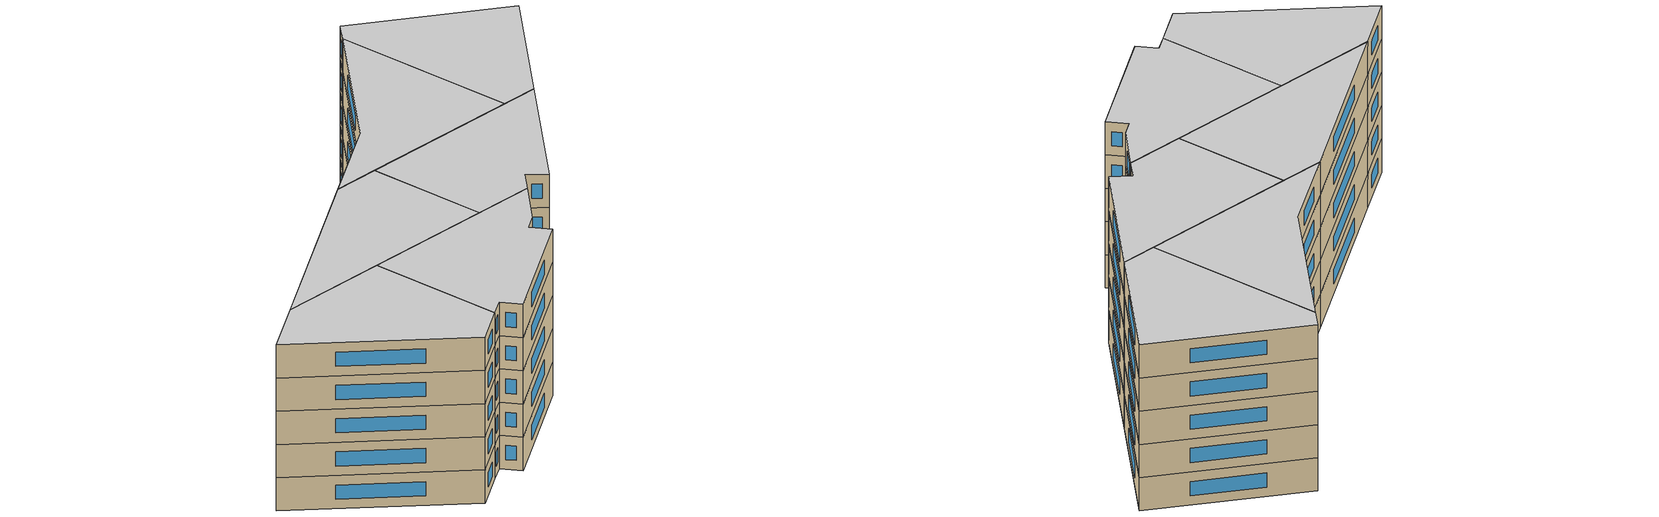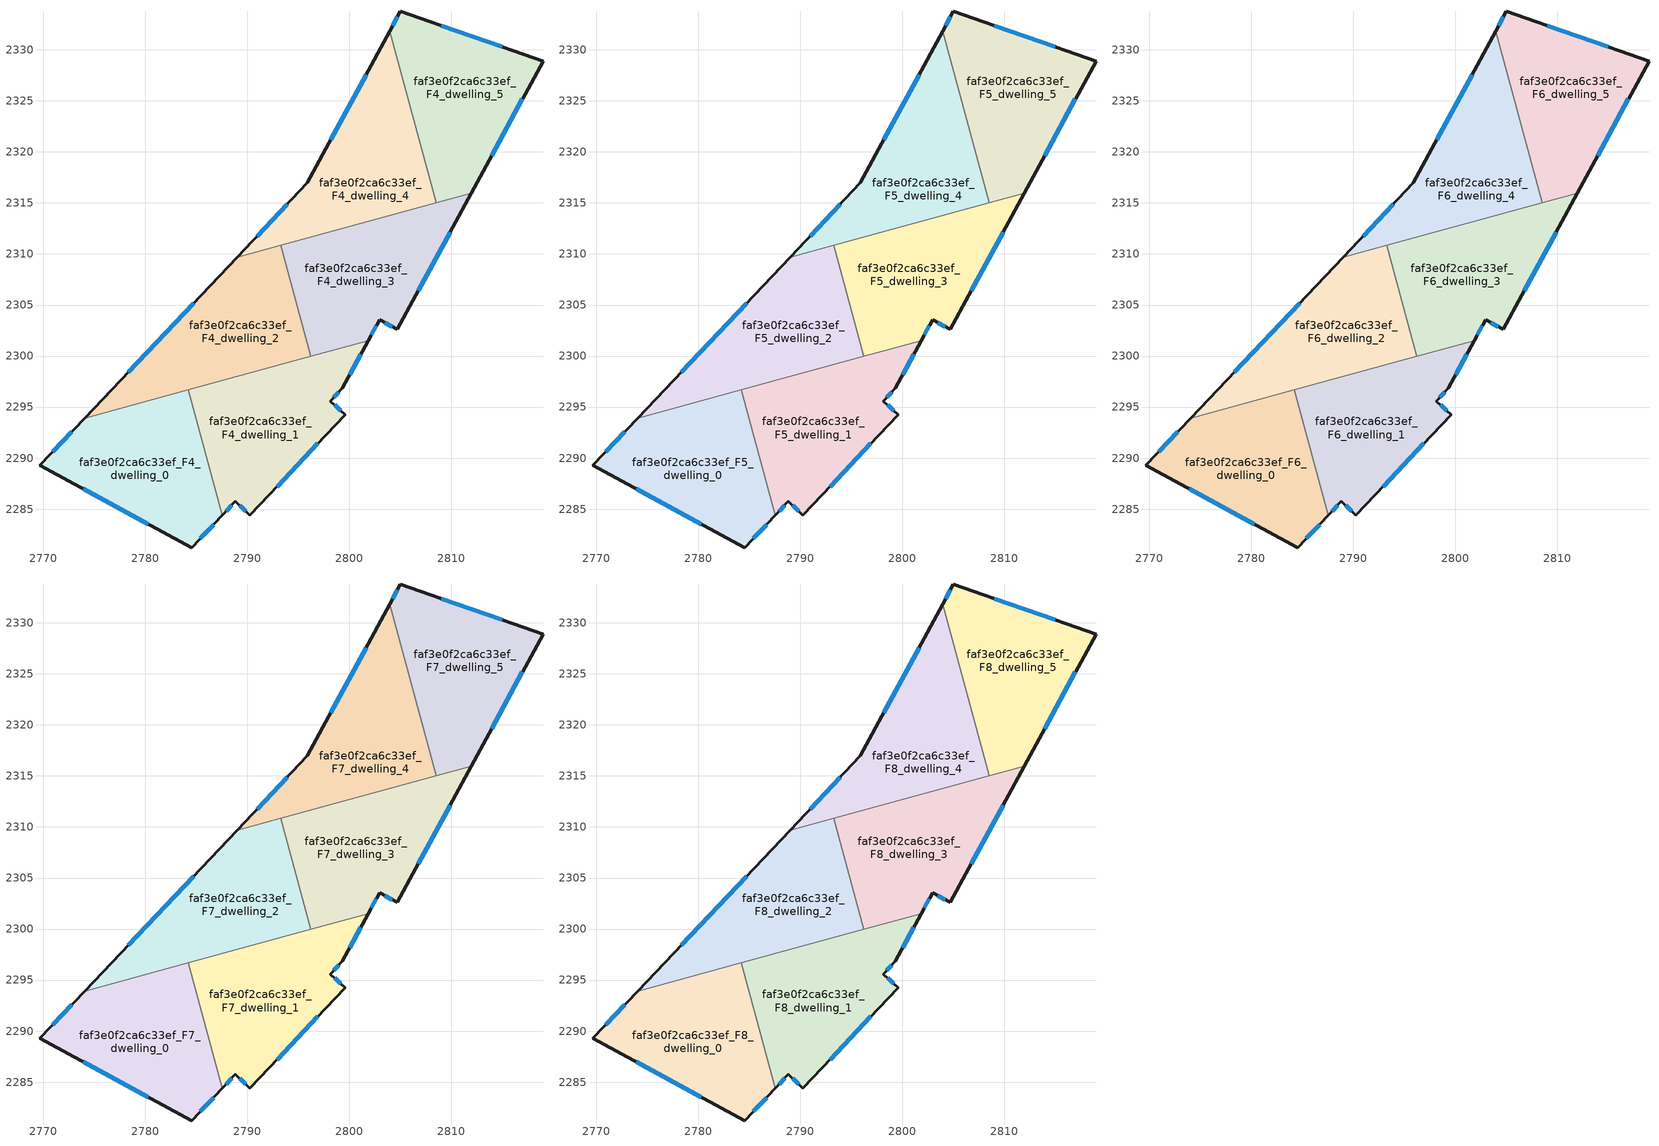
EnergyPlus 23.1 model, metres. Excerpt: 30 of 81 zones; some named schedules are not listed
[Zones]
faf3e0f2ca6c33ef_F4_dwelling_0
 floor to faf3e0f2ca6c33ef_F3_dwelling_0 (EU_floor_Construction): 2784.21,2296.68 2787.56,2284.4 2784.55,2281.22 2769.7,2289.29 2774.08,2293.91 z12
 wall outside (EU_wall_Construction): 2774.08,2293.91 2769.7,2289.29 2784.55,2281.22 2787.56,2284.4 z12:15
 wall to faf3e0f2ca6c33ef_F4_dwelling_1 (EU_wall_Construction): 2787.56,2284.4 2784.21,2296.68 z12:15
 wall to faf3e0f2ca6c33ef_F4_dwelling_2 (EU_wall_Construction): 2784.21,2296.68 2774.08,2293.91 z12:15
 window (EU_Window_Construction): 2772.83,2292.59 2770.95,2290.61 / 2785.41,2282.13 2786.7,2283.49 / 2773.94,2286.98 2780.31,2283.53 z12.86:14.14
faf3e0f2ca6c33ef_F4_dwelling_1
 floor to faf3e0f2ca6c33ef_F3_dwelling_1 (EU_floor_Construction): 2801.85,2301.49 2799.31,2296.83 2798.15,2295.59 2799.59,2294.25 2790.26,2284.4 2788.85,2285.76 2787.56,2284.4 2784.21,2296.68 z12
 wall outside (EU_wall_Construction): 2787.56,2284.4 2788.85,2285.76 2790.26,2284.4 2799.59,2294.25 2798.15,2295.59 2799.31,2296.83 2801.85,2301.49 z12:15
 wall to faf3e0f2ca6c33ef_F4_dwelling_3 (EU_wall_Construction): 2801.85,2301.49 2796.25,2299.96 z12:15
 wall to faf3e0f2ca6c33ef_F4_dwelling_2 (EU_wall_Construction): 2796.25,2299.96 2784.21,2296.68 z12:15
 window (EU_Window_Construction): 2792.93,2287.22 2796.93,2291.44 / 2789.25,2285.37 2789.86,2284.79 / 2787.93,2284.79 2788.48,2285.37 / 2800.04,2298.16 2801.12,2300.16 / 2798.48,2295.94 2798.98,2296.47 / 2799.18,2294.63 2798.56,2295.21 z12.86:14.14
faf3e0f2ca6c33ef_F4_dwelling_2
 floor to faf3e0f2ca6c33ef_F3_dwelling_2 (EU_floor_Construction): 2793.28,2310.84 2796.25,2299.96 2774.08,2293.91 2789.01,2309.68 z12
 wall outside (EU_wall_Construction): 2789.01,2309.68 2774.08,2293.91 z12:15
 wall to faf3e0f2ca6c33ef_F4_dwelling_3 (EU_wall_Construction): 2796.25,2299.96 2793.28,2310.84 z12:15
 wall to faf3e0f2ca6c33ef_F4_dwelling_4 (EU_wall_Construction): 2793.28,2310.84 2789.01,2309.68 z12:15
 window (EU_Window_Construction): 2784.74,2305.17 2778.35,2298.42 z12.86:14.14
faf3e0f2ca6c33ef_F4_dwelling_3
 floor to faf3e0f2ca6c33ef_F3_dwelling_3 (EU_floor_Construction): 2811.95,2315.93 2804.7,2302.6 2802.97,2303.54 2801.85,2301.49 2796.25,2299.96 2793.28,2310.84 z12
 wall outside (EU_wall_Construction): 2801.85,2301.49 2802.97,2303.54 2804.7,2302.6 2811.95,2315.93 z12:15
 wall to faf3e0f2ca6c33ef_F4_dwelling_5 (EU_wall_Construction): 2811.95,2315.93 2808.54,2315.01 z12:15
 wall to faf3e0f2ca6c33ef_F4_dwelling_4 (EU_wall_Construction): 2808.54,2315.01 2793.28,2310.84 z12:15
 window (EU_Window_Construction): 2803.46,2303.27 2804.21,2302.87 / 2802.17,2302.07 2802.65,2302.95 / 2806.77,2306.41 2809.88,2312.13 z12.86:14.14
faf3e0f2ca6c33ef_F4_dwelling_4
 floor to faf3e0f2ca6c33ef_F3_dwelling_4 (EU_floor_Construction): 2803.96,2331.82 2808.54,2315.01 2789.01,2309.68 2795.9,2316.95 z12
 wall outside (EU_wall_Construction): 2803.96,2331.82 2795.9,2316.95 2789.01,2309.68 z12:15
 wall to faf3e0f2ca6c33ef_F4_dwelling_5 (EU_wall_Construction): 2808.54,2315.01 2803.96,2331.82 z12:15
 window (EU_Window_Construction): 2801.66,2327.57 2798.2,2321.2 / 2793.93,2314.88 2790.98,2311.76 z12.86:14.14
faf3e0f2ca6c33ef_F4_dwelling_5
 floor to faf3e0f2ca6c33ef_F3_dwelling_5 (EU_floor_Construction): 2818.98,2328.88 2811.95,2315.93 2808.54,2315.01 2803.96,2331.82 2805.02,2333.78 z12
 wall outside (EU_wall_Construction): 2811.95,2315.93 2818.98,2328.88 2805.02,2333.78 2803.96,2331.82 z12:15
 window (EU_Window_Construction): 2804.72,2333.22 2804.26,2332.38 / 2814.99,2330.28 2809.01,2332.38 / 2813.96,2319.63 2816.97,2325.18 z12.86:14.14
faf3e0f2ca6c33ef_F5_dwelling_0
 floor to faf3e0f2ca6c33ef_F4_dwelling_0 (EU_floor_Construction): 2784.21,2296.68 2787.56,2284.4 2784.55,2281.22 2769.7,2289.29 2774.08,2293.91 z15
 wall outside (EU_wall_Construction): 2774.08,2293.91 2769.7,2289.29 2784.55,2281.22 2787.56,2284.4 z15:18
 wall to faf3e0f2ca6c33ef_F5_dwelling_1 (EU_wall_Construction): 2787.56,2284.4 2784.21,2296.68 z15:18
 wall to faf3e0f2ca6c33ef_F5_dwelling_2 (EU_wall_Construction): 2784.21,2296.68 2774.08,2293.91 z15:18
 window (EU_Window_Construction): 2772.83,2292.59 2770.95,2290.61 / 2785.41,2282.13 2786.7,2283.49 / 2773.94,2286.98 2780.31,2283.53 z15.86:17.14
faf3e0f2ca6c33ef_F5_dwelling_1
 floor to faf3e0f2ca6c33ef_F4_dwelling_1 (EU_floor_Construction): 2801.85,2301.49 2799.31,2296.83 2798.15,2295.59 2799.59,2294.25 2790.26,2284.4 2788.85,2285.76 2787.56,2284.4 2784.21,2296.68 z15
 wall outside (EU_wall_Construction): 2787.56,2284.4 2788.85,2285.76 2790.26,2284.4 2799.59,2294.25 2798.15,2295.59 2799.31,2296.83 2801.85,2301.49 z15:18
 wall to faf3e0f2ca6c33ef_F5_dwelling_3 (EU_wall_Construction): 2801.85,2301.49 2796.25,2299.96 z15:18
 wall to faf3e0f2ca6c33ef_F5_dwelling_2 (EU_wall_Construction): 2796.25,2299.96 2784.21,2296.68 z15:18
 window (EU_Window_Construction): 2792.93,2287.22 2796.93,2291.44 / 2789.25,2285.37 2789.86,2284.79 / 2787.93,2284.79 2788.48,2285.37 / 2800.04,2298.16 2801.12,2300.16 / 2798.48,2295.94 2798.98,2296.47 / 2799.18,2294.63 2798.56,2295.21 z15.86:17.14
faf3e0f2ca6c33ef_F5_dwelling_2
 floor to faf3e0f2ca6c33ef_F4_dwelling_2 (EU_floor_Construction): 2793.28,2310.84 2796.25,2299.96 2774.08,2293.91 2789.01,2309.68 z15
 wall outside (EU_wall_Construction): 2789.01,2309.68 2774.08,2293.91 z15:18
 wall to faf3e0f2ca6c33ef_F5_dwelling_3 (EU_wall_Construction): 2796.25,2299.96 2793.28,2310.84 z15:18
 wall to faf3e0f2ca6c33ef_F5_dwelling_4 (EU_wall_Construction): 2793.28,2310.84 2789.01,2309.68 z15:18
 window (EU_Window_Construction): 2784.74,2305.17 2778.35,2298.42 z15.86:17.14
faf3e0f2ca6c33ef_F5_dwelling_3
 floor to faf3e0f2ca6c33ef_F4_dwelling_3 (EU_floor_Construction): 2811.95,2315.93 2804.7,2302.6 2802.97,2303.54 2801.85,2301.49 2796.25,2299.96 2793.28,2310.84 z15
 wall outside (EU_wall_Construction): 2801.85,2301.49 2802.97,2303.54 2804.7,2302.6 2811.95,2315.93 z15:18
 wall to faf3e0f2ca6c33ef_F5_dwelling_5 (EU_wall_Construction): 2811.95,2315.93 2808.54,2315.01 z15:18
 wall to faf3e0f2ca6c33ef_F5_dwelling_4 (EU_wall_Construction): 2808.54,2315.01 2793.28,2310.84 z15:18
 window (EU_Window_Construction): 2803.46,2303.27 2804.21,2302.87 / 2802.17,2302.07 2802.65,2302.95 / 2806.77,2306.41 2809.88,2312.13 z15.86:17.14
faf3e0f2ca6c33ef_F5_dwelling_4
 floor to faf3e0f2ca6c33ef_F4_dwelling_4 (EU_floor_Construction): 2803.96,2331.82 2808.54,2315.01 2789.01,2309.68 2795.9,2316.95 z15
 wall outside (EU_wall_Construction): 2803.96,2331.82 2795.9,2316.95 2789.01,2309.68 z15:18
 wall to faf3e0f2ca6c33ef_F5_dwelling_5 (EU_wall_Construction): 2808.54,2315.01 2803.96,2331.82 z15:18
 window (EU_Window_Construction): 2801.66,2327.57 2798.2,2321.2 / 2793.93,2314.88 2790.98,2311.76 z15.86:17.14
faf3e0f2ca6c33ef_F5_dwelling_5
 floor to faf3e0f2ca6c33ef_F4_dwelling_5 (EU_floor_Construction): 2818.98,2328.88 2811.95,2315.93 2808.54,2315.01 2803.96,2331.82 2805.02,2333.78 z15
 wall outside (EU_wall_Construction): 2811.95,2315.93 2818.98,2328.88 2805.02,2333.78 2803.96,2331.82 z15:18
 window (EU_Window_Construction): 2804.72,2333.22 2804.26,2332.38 / 2814.99,2330.28 2809.01,2332.38 / 2813.96,2319.63 2816.97,2325.18 z15.86:17.14
faf3e0f2ca6c33ef_F6_dwelling_0
 floor to faf3e0f2ca6c33ef_F5_dwelling_0 (EU_floor_Construction): 2784.21,2296.68 2787.56,2284.4 2784.55,2281.22 2769.7,2289.29 2774.08,2293.91 z18
 wall outside (EU_wall_Construction): 2774.08,2293.91 2769.7,2289.29 2784.55,2281.22 2787.56,2284.4 z18:21
 wall to faf3e0f2ca6c33ef_F6_dwelling_1 (EU_wall_Construction): 2787.56,2284.4 2784.21,2296.68 z18:21
 wall to faf3e0f2ca6c33ef_F6_dwelling_2 (EU_wall_Construction): 2784.21,2296.68 2774.08,2293.91 z18:21
 window (EU_Window_Construction): 2772.83,2292.59 2770.95,2290.61 / 2785.41,2282.13 2786.7,2283.49 / 2773.94,2286.98 2780.31,2283.53 z18.86:20.14
faf3e0f2ca6c33ef_F6_dwelling_1
 floor to faf3e0f2ca6c33ef_F5_dwelling_1 (EU_floor_Construction): 2801.85,2301.49 2799.31,2296.83 2798.15,2295.59 2799.59,2294.25 2790.26,2284.4 2788.85,2285.76 2787.56,2284.4 2784.21,2296.68 z18
 wall outside (EU_wall_Construction): 2787.56,2284.4 2788.85,2285.76 2790.26,2284.4 2799.59,2294.25 2798.15,2295.59 2799.31,2296.83 2801.85,2301.49 z18:21
 wall to faf3e0f2ca6c33ef_F6_dwelling_3 (EU_wall_Construction): 2801.85,2301.49 2796.25,2299.96 z18:21
 wall to faf3e0f2ca6c33ef_F6_dwelling_2 (EU_wall_Construction): 2796.25,2299.96 2784.21,2296.68 z18:21
 window (EU_Window_Construction): 2792.93,2287.22 2796.93,2291.44 / 2789.25,2285.37 2789.86,2284.79 / 2787.93,2284.79 2788.48,2285.37 / 2800.04,2298.16 2801.12,2300.16 / 2798.48,2295.94 2798.98,2296.47 / 2799.18,2294.63 2798.56,2295.21 z18.86:20.14
faf3e0f2ca6c33ef_F6_dwelling_2
 floor to faf3e0f2ca6c33ef_F5_dwelling_2 (EU_floor_Construction): 2793.28,2310.84 2796.25,2299.96 2774.08,2293.91 2789.01,2309.68 z18
 wall outside (EU_wall_Construction): 2789.01,2309.68 2774.08,2293.91 z18:21
 wall to faf3e0f2ca6c33ef_F6_dwelling_3 (EU_wall_Construction): 2796.25,2299.96 2793.28,2310.84 z18:21
 wall to faf3e0f2ca6c33ef_F6_dwelling_4 (EU_wall_Construction): 2793.28,2310.84 2789.01,2309.68 z18:21
 window (EU_Window_Construction): 2784.74,2305.17 2778.35,2298.42 z18.86:20.14
faf3e0f2ca6c33ef_F6_dwelling_3
 floor to faf3e0f2ca6c33ef_F5_dwelling_3 (EU_floor_Construction): 2811.95,2315.93 2804.7,2302.6 2802.97,2303.54 2801.85,2301.49 2796.25,2299.96 2793.28,2310.84 z18
 wall outside (EU_wall_Construction): 2801.85,2301.49 2802.97,2303.54 2804.7,2302.6 2811.95,2315.93 z18:21
 wall to faf3e0f2ca6c33ef_F6_dwelling_5 (EU_wall_Construction): 2811.95,2315.93 2808.54,2315.01 z18:21
 wall to faf3e0f2ca6c33ef_F6_dwelling_4 (EU_wall_Construction): 2808.54,2315.01 2793.28,2310.84 z18:21
 window (EU_Window_Construction): 2803.46,2303.27 2804.21,2302.87 / 2802.17,2302.07 2802.65,2302.95 / 2806.77,2306.41 2809.88,2312.13 z18.86:20.14
faf3e0f2ca6c33ef_F6_dwelling_4
 floor to faf3e0f2ca6c33ef_F5_dwelling_4 (EU_floor_Construction): 2803.96,2331.82 2808.54,2315.01 2789.01,2309.68 2795.9,2316.95 z18
 wall outside (EU_wall_Construction): 2803.96,2331.82 2795.9,2316.95 2789.01,2309.68 z18:21
 wall to faf3e0f2ca6c33ef_F6_dwelling_5 (EU_wall_Construction): 2808.54,2315.01 2803.96,2331.82 z18:21
 window (EU_Window_Construction): 2801.66,2327.57 2798.2,2321.2 / 2793.93,2314.88 2790.98,2311.76 z18.86:20.14
faf3e0f2ca6c33ef_F6_dwelling_5
 floor to faf3e0f2ca6c33ef_F5_dwelling_5 (EU_floor_Construction): 2818.98,2328.88 2811.95,2315.93 2808.54,2315.01 2803.96,2331.82 2805.02,2333.78 z18
 wall outside (EU_wall_Construction): 2811.95,2315.93 2818.98,2328.88 2805.02,2333.78 2803.96,2331.82 z18:21
 window (EU_Window_Construction): 2804.72,2333.22 2804.26,2332.38 / 2814.99,2330.28 2809.01,2332.38 / 2813.96,2319.63 2816.97,2325.18 z18.86:20.14
faf3e0f2ca6c33ef_F7_dwelling_0
 floor to faf3e0f2ca6c33ef_F6_dwelling_0 (EU_floor_Construction): 2784.21,2296.68 2787.56,2284.4 2784.55,2281.22 2769.7,2289.29 2774.08,2293.91 z21
 wall outside (EU_wall_Construction): 2774.08,2293.91 2769.7,2289.29 2784.55,2281.22 2787.56,2284.4 z21:24
 wall to faf3e0f2ca6c33ef_F7_dwelling_1 (EU_wall_Construction): 2787.56,2284.4 2784.21,2296.68 z21:24
 wall to faf3e0f2ca6c33ef_F7_dwelling_2 (EU_wall_Construction): 2784.21,2296.68 2774.08,2293.91 z21:24
 window (EU_Window_Construction): 2772.83,2292.59 2770.95,2290.61 / 2785.41,2282.13 2786.7,2283.49 / 2773.94,2286.98 2780.31,2283.53 z21.86:23.14
faf3e0f2ca6c33ef_F7_dwelling_1
 floor to faf3e0f2ca6c33ef_F6_dwelling_1 (EU_floor_Construction): 2801.85,2301.49 2799.31,2296.83 2798.15,2295.59 2799.59,2294.25 2790.26,2284.4 2788.85,2285.76 2787.56,2284.4 2784.21,2296.68 z21
 wall outside (EU_wall_Construction): 2787.56,2284.4 2788.85,2285.76 2790.26,2284.4 2799.59,2294.25 2798.15,2295.59 2799.31,2296.83 2801.85,2301.49 z21:24
 wall to faf3e0f2ca6c33ef_F7_dwelling_3 (EU_wall_Construction): 2801.85,2301.49 2796.25,2299.96 z21:24
 wall to faf3e0f2ca6c33ef_F7_dwelling_2 (EU_wall_Construction): 2796.25,2299.96 2784.21,2296.68 z21:24
 window (EU_Window_Construction): 2792.93,2287.22 2796.93,2291.44 / 2789.25,2285.37 2789.86,2284.79 / 2787.93,2284.79 2788.48,2285.37 / 2800.04,2298.16 2801.12,2300.16 / 2798.48,2295.94 2798.98,2296.47 / 2799.18,2294.63 2798.56,2295.21 z21.86:23.14
faf3e0f2ca6c33ef_F7_dwelling_2
 floor to faf3e0f2ca6c33ef_F6_dwelling_2 (EU_floor_Construction): 2793.28,2310.84 2796.25,2299.96 2774.08,2293.91 2789.01,2309.68 z21
 wall outside (EU_wall_Construction): 2789.01,2309.68 2774.08,2293.91 z21:24
 wall to faf3e0f2ca6c33ef_F7_dwelling_3 (EU_wall_Construction): 2796.25,2299.96 2793.28,2310.84 z21:24
 wall to faf3e0f2ca6c33ef_F7_dwelling_4 (EU_wall_Construction): 2793.28,2310.84 2789.01,2309.68 z21:24
 window (EU_Window_Construction): 2784.74,2305.17 2778.35,2298.42 z21.86:23.14
faf3e0f2ca6c33ef_F7_dwelling_3
 floor to faf3e0f2ca6c33ef_F6_dwelling_3 (EU_floor_Construction): 2811.95,2315.93 2804.7,2302.6 2802.97,2303.54 2801.85,2301.49 2796.25,2299.96 2793.28,2310.84 z21
 wall outside (EU_wall_Construction): 2801.85,2301.49 2802.97,2303.54 2804.7,2302.6 2811.95,2315.93 z21:24
 wall to faf3e0f2ca6c33ef_F7_dwelling_5 (EU_wall_Construction): 2811.95,2315.93 2808.54,2315.01 z21:24
 wall to faf3e0f2ca6c33ef_F7_dwelling_4 (EU_wall_Construction): 2808.54,2315.01 2793.28,2310.84 z21:24
 window (EU_Window_Construction): 2803.46,2303.27 2804.21,2302.87 / 2802.17,2302.07 2802.65,2302.95 / 2806.77,2306.41 2809.88,2312.13 z21.86:23.14
faf3e0f2ca6c33ef_F7_dwelling_4
 floor to faf3e0f2ca6c33ef_F6_dwelling_4 (EU_floor_Construction): 2803.96,2331.82 2808.54,2315.01 2789.01,2309.68 2795.9,2316.95 z21
 wall outside (EU_wall_Construction): 2803.96,2331.82 2795.9,2316.95 2789.01,2309.68 z21:24
 wall to faf3e0f2ca6c33ef_F7_dwelling_5 (EU_wall_Construction): 2808.54,2315.01 2803.96,2331.82 z21:24
 window (EU_Window_Construction): 2801.66,2327.57 2798.2,2321.2 / 2793.93,2314.88 2790.98,2311.76 z21.86:23.14
faf3e0f2ca6c33ef_F7_dwelling_5
 floor to faf3e0f2ca6c33ef_F6_dwelling_5 (EU_floor_Construction): 2818.98,2328.88 2811.95,2315.93 2808.54,2315.01 2803.96,2331.82 2805.02,2333.78 z21
 wall outside (EU_wall_Construction): 2811.95,2315.93 2818.98,2328.88 2805.02,2333.78 2803.96,2331.82 z21:24
 window (EU_Window_Construction): 2804.72,2333.22 2804.26,2332.38 / 2814.99,2330.28 2809.01,2332.38 / 2813.96,2319.63 2816.97,2325.18 z21.86:23.14
faf3e0f2ca6c33ef_F8_dwelling_0
 floor to faf3e0f2ca6c33ef_F7_dwelling_0 (EU_floor_Construction): 2784.21,2296.68 2787.56,2284.4 2784.55,2281.22 2769.7,2289.29 2774.08,2293.91 z24
 wall outside (EU_wall_Construction): 2774.08,2293.91 2769.7,2289.29 2784.55,2281.22 2787.56,2284.4 z24:27
 wall to faf3e0f2ca6c33ef_F8_dwelling_1 (EU_wall_Construction): 2787.56,2284.4 2784.21,2296.68 z24:27
 wall to faf3e0f2ca6c33ef_F8_dwelling_2 (EU_wall_Construction): 2784.21,2296.68 2774.08,2293.91 z24:27
 window (EU_Window_Construction): 2772.83,2292.59 2770.95,2290.61 / 2785.41,2282.13 2786.7,2283.49 / 2773.94,2286.98 2780.31,2283.53 z24.86:26.14
 ceiling to faf3e0f2ca6c33ef_F9_dwelling_0 (EU_floor_Construction): 2784.55,2281.22 2787.56,2284.4 2784.21,2296.68 2774.08,2293.91 2769.7,2289.29 z27
faf3e0f2ca6c33ef_F8_dwelling_1
 floor to faf3e0f2ca6c33ef_F7_dwelling_1 (EU_floor_Construction): 2801.85,2301.49 2799.31,2296.83 2798.15,2295.59 2799.59,2294.25 2790.26,2284.4 2788.85,2285.76 2787.56,2284.4 2784.21,2296.68 z24
 wall outside (EU_wall_Construction): 2787.56,2284.4 2788.85,2285.76 2790.26,2284.4 2799.59,2294.25 2798.15,2295.59 2799.31,2296.83 2801.85,2301.49 z24:27
 wall to faf3e0f2ca6c33ef_F8_dwelling_3 (EU_wall_Construction): 2801.85,2301.49 2796.25,2299.96 z24:27
 wall to faf3e0f2ca6c33ef_F8_dwelling_2 (EU_wall_Construction): 2796.25,2299.96 2784.21,2296.68 z24:27
 window (EU_Window_Construction): 2792.93,2287.22 2796.93,2291.44 / 2789.25,2285.37 2789.86,2284.79 / 2787.93,2284.79 2788.48,2285.37 / 2800.04,2298.16 2801.12,2300.16 / 2798.48,2295.94 2798.98,2296.47 / 2799.18,2294.63 2798.56,2295.21 z24.86:26.14
 ceiling to faf3e0f2ca6c33ef_F9_dwelling_1 (EU_floor_Construction): 2799.59,2294.25 2798.15,2295.59 2799.31,2296.83 2801.85,2301.49 2784.21,2296.68 2787.56,2284.4 2788.85,2285.76 2790.26,2284.4 z27
faf3e0f2ca6c33ef_F8_dwelling_2
 floor to faf3e0f2ca6c33ef_F7_dwelling_2 (EU_floor_Construction): 2793.28,2310.84 2796.25,2299.96 2774.08,2293.91 2789.01,2309.68 z24
 wall outside (EU_wall_Construction): 2789.01,2309.68 2774.08,2293.91 z24:27
 wall to faf3e0f2ca6c33ef_F8_dwelling_3 (EU_wall_Construction): 2796.25,2299.96 2793.28,2310.84 z24:27
 wall to faf3e0f2ca6c33ef_F8_dwelling_4 (EU_wall_Construction): 2793.28,2310.84 2789.01,2309.68 z24:27
 window (EU_Window_Construction): 2784.74,2305.17 2778.35,2298.42 z24.86:26.14
 ceiling to faf3e0f2ca6c33ef_F9_dwelling_2 (EU_floor_Construction): 2796.25,2299.96 2793.28,2310.84 2789.01,2309.68 2774.08,2293.91 z27
faf3e0f2ca6c33ef_F8_dwelling_3
 floor to faf3e0f2ca6c33ef_F7_dwelling_3 (EU_floor_Construction): 2811.95,2315.93 2804.7,2302.6 2802.97,2303.54 2801.85,2301.49 2796.25,2299.96 2793.28,2310.84 z24
 wall outside (EU_wall_Construction): 2801.85,2301.49 2802.97,2303.54 2804.7,2302.6 2811.95,2315.93 z24:27
 wall to faf3e0f2ca6c33ef_F8_dwelling_5 (EU_wall_Construction): 2811.95,2315.93 2808.54,2315.01 z24:27
 wall to faf3e0f2ca6c33ef_F8_dwelling_4 (EU_wall_Construction): 2808.54,2315.01 2793.28,2310.84 z24:27
 window (EU_Window_Construction): 2803.46,2303.27 2804.21,2302.87 / 2802.17,2302.07 2802.65,2302.95 / 2806.77,2306.41 2809.88,2312.13 z24.86:26.14
 ceiling to faf3e0f2ca6c33ef_F9_dwelling_3 (EU_floor_Construction): 2804.7,2302.6 2811.95,2315.93 2793.28,2310.84 2796.25,2299.96 2801.85,2301.49 2802.97,2303.54 z27
faf3e0f2ca6c33ef_F8_dwelling_4
 floor to faf3e0f2ca6c33ef_F7_dwelling_4 (EU_floor_Construction): 2803.96,2331.82 2808.54,2315.01 2789.01,2309.68 2795.9,2316.95 z24
 wall outside (EU_wall_Construction): 2803.96,2331.82 2795.9,2316.95 2789.01,2309.68 z24:27
 wall to faf3e0f2ca6c33ef_F8_dwelling_5 (EU_wall_Construction): 2808.54,2315.01 2803.96,2331.82 z24:27
 window (EU_Window_Construction): 2801.66,2327.57 2798.2,2321.2 / 2793.93,2314.88 2790.98,2311.76 z24.86:26.14
 ceiling to faf3e0f2ca6c33ef_F9_dwelling_4 (EU_floor_Construction): 2808.54,2315.01 2803.96,2331.82 2795.9,2316.95 2789.01,2309.68 z27
faf3e0f2ca6c33ef_F8_dwelling_5
 floor to faf3e0f2ca6c33ef_F7_dwelling_5 (EU_floor_Construction): 2818.98,2328.88 2811.95,2315.93 2808.54,2315.01 2803.96,2331.82 2805.02,2333.78 z24
 wall outside (EU_wall_Construction): 2811.95,2315.93 2818.98,2328.88 2805.02,2333.78 2803.96,2331.82 z24:27
 window (EU_Window_Construction): 2804.72,2333.22 2804.26,2332.38 / 2814.99,2330.28 2809.01,2332.38 / 2813.96,2319.63 2816.97,2325.18 z24.86:26.14
 ceiling to faf3e0f2ca6c33ef_F9_dwelling_5 (EU_floor_Construction): 2811.95,2315.93 2818.98,2328.88 2805.02,2333.78 2803.96,2331.82 2808.54,2315.01 z27
[Building]
EU S2 Campaign: North Axis=0; Terrain=City; Solar Distribution=FullExterior
[Site:Location]
Helsinki-Vantaa.AP: Latitude=60.317; Longitude=24.963; Time Zone=2; Elevation=54.6
[SizingPeriod:WeatherFileDays]
AnnualSizingPeriod: Begin Month=1; Begin Day of Month=1; End Month=12; End Day of Month=31; Day of Week for Start Day=Monday; Use Weather File Daylight Saving Period=No; Use Weather File Rain and Snow Indicators=No
[MATERIAL]
EU_InternalMass_Material: Roughness=MediumRough; Thickness=0.1; Conductivity=1; Density=1800; Specific Heat=900; Thermal Absorptance=0.9; Solar Absorptance=0.7; Visible Absorptance=0.7
[MATERIAL:NOMASS] Roughness=MediumRough; Thermal Absorptance=0.9; Solar Absorptance=0.7; Visible Absorptance=0.7
Name | Thermal Resistance
EU_wall_NoMass | 5.91765
EU_floor_NoMass | 6.2875
[WINDOWMATERIAL:SIMPLEGLAZINGSYSTEM]
EU_Window_SimpleGlazing: UFactor=0.994035; Solar Heat Gain Coefficient=0.7; Visible Transmittance=0.7
[CONSTRUCTION]
EU_wall_Construction: EU_wall_NoMass
EU_floor_Construction: EU_floor_NoMass
EU_Window_Construction: EU_Window_SimpleGlazing
EU_InternalMass_Construction: EU_InternalMass_Material
[ZONE] Type=1; Multiplier=1; Ceiling Height=autocalculate; Floor Area=autocalculate; Part of Total Floor Area=Yes
Name | Volume
faf3e0f2ca6c33ef_F4_dwelling_0; faf3e0f2ca6c33ef_F5_dwelling_0; faf3e0f2ca6c33ef_F6_dwelling_0; faf3e0f2ca6c33ef_F7_dwelling_0; faf3e0f2ca6c33ef_F8_dwelling_0 | 463.674
faf3e0f2ca6c33ef_F4_dwelling_1; faf3e0f2ca6c33ef_F5_dwelling_1; faf3e0f2ca6c33ef_F6_dwelling_1; faf3e0f2ca6c33ef_F7_dwelling_1; faf3e0f2ca6c33ef_F8_dwelling_1 | 463.696
faf3e0f2ca6c33ef_F4_dwelling_2; faf3e0f2ca6c33ef_F5_dwelling_2; faf3e0f2ca6c33ef_F6_dwelling_2; faf3e0f2ca6c33ef_F7_dwelling_2; faf3e0f2ca6c33ef_F8_dwelling_2 | 463.676
faf3e0f2ca6c33ef_F4_dwelling_3; faf3e0f2ca6c33ef_F5_dwelling_3; faf3e0f2ca6c33ef_F6_dwelling_3; faf3e0f2ca6c33ef_F7_dwelling_3; faf3e0f2ca6c33ef_F8_dwelling_3 | 463.707
faf3e0f2ca6c33ef_F4_dwelling_4; faf3e0f2ca6c33ef_F5_dwelling_4; faf3e0f2ca6c33ef_F6_dwelling_4; faf3e0f2ca6c33ef_F7_dwelling_4; faf3e0f2ca6c33ef_F8_dwelling_4 | 463.689
faf3e0f2ca6c33ef_F4_dwelling_5; faf3e0f2ca6c33ef_F5_dwelling_5; faf3e0f2ca6c33ef_F6_dwelling_5; faf3e0f2ca6c33ef_F7_dwelling_5; faf3e0f2ca6c33ef_F8_dwelling_5 | 463.657
[INTERNALMASS] Construction=EU_InternalMass_Construction
Name | Zone or ZoneList | Surface Area
faf3e0f2ca6c33ef_F4_dwelling_0_EU_InternalMass | faf3e0f2ca6c33ef_F4_dwelling_0 | 154.558
faf3e0f2ca6c33ef_F4_dwelling_1_EU_InternalMass | faf3e0f2ca6c33ef_F4_dwelling_1 | 154.565
faf3e0f2ca6c33ef_F4_dwelling_2_EU_InternalMass | faf3e0f2ca6c33ef_F4_dwelling_2 | 154.555
faf3e0f2ca6c33ef_F4_dwelling_3_EU_InternalMass | faf3e0f2ca6c33ef_F4_dwelling_3 | 154.567
faf3e0f2ca6c33ef_F4_dwelling_4_EU_InternalMass | faf3e0f2ca6c33ef_F4_dwelling_4 | 154.56
faf3e0f2ca6c33ef_F4_dwelling_5_EU_InternalMass | faf3e0f2ca6c33ef_F4_dwelling_5 | 154.55
faf3e0f2ca6c33ef_F5_dwelling_0_EU_InternalMass | faf3e0f2ca6c33ef_F5_dwelling_0 | 154.558
faf3e0f2ca6c33ef_F5_dwelling_1_EU_InternalMass | faf3e0f2ca6c33ef_F5_dwelling_1 | 154.565
faf3e0f2ca6c33ef_F5_dwelling_2_EU_InternalMass | faf3e0f2ca6c33ef_F5_dwelling_2 | 154.555
faf3e0f2ca6c33ef_F5_dwelling_3_EU_InternalMass | faf3e0f2ca6c33ef_F5_dwelling_3 | 154.567
faf3e0f2ca6c33ef_F5_dwelling_4_EU_InternalMass | faf3e0f2ca6c33ef_F5_dwelling_4 | 154.56
faf3e0f2ca6c33ef_F5_dwelling_5_EU_InternalMass | faf3e0f2ca6c33ef_F5_dwelling_5 | 154.55
faf3e0f2ca6c33ef_F6_dwelling_0_EU_InternalMass | faf3e0f2ca6c33ef_F6_dwelling_0 | 154.558
faf3e0f2ca6c33ef_F6_dwelling_1_EU_InternalMass | faf3e0f2ca6c33ef_F6_dwelling_1 | 154.565
faf3e0f2ca6c33ef_F6_dwelling_2_EU_InternalMass | faf3e0f2ca6c33ef_F6_dwelling_2 | 154.555
faf3e0f2ca6c33ef_F6_dwelling_3_EU_InternalMass | faf3e0f2ca6c33ef_F6_dwelling_3 | 154.567
faf3e0f2ca6c33ef_F6_dwelling_4_EU_InternalMass | faf3e0f2ca6c33ef_F6_dwelling_4 | 154.56
faf3e0f2ca6c33ef_F6_dwelling_5_EU_InternalMass | faf3e0f2ca6c33ef_F6_dwelling_5 | 154.55
faf3e0f2ca6c33ef_F7_dwelling_0_EU_InternalMass | faf3e0f2ca6c33ef_F7_dwelling_0 | 154.558
faf3e0f2ca6c33ef_F7_dwelling_1_EU_InternalMass | faf3e0f2ca6c33ef_F7_dwelling_1 | 154.565
faf3e0f2ca6c33ef_F7_dwelling_2_EU_InternalMass | faf3e0f2ca6c33ef_F7_dwelling_2 | 154.555
faf3e0f2ca6c33ef_F7_dwelling_3_EU_InternalMass | faf3e0f2ca6c33ef_F7_dwelling_3 | 154.567
faf3e0f2ca6c33ef_F7_dwelling_4_EU_InternalMass | faf3e0f2ca6c33ef_F7_dwelling_4 | 154.56
faf3e0f2ca6c33ef_F7_dwelling_5_EU_InternalMass | faf3e0f2ca6c33ef_F7_dwelling_5 | 154.55
faf3e0f2ca6c33ef_F8_dwelling_0_EU_InternalMass | faf3e0f2ca6c33ef_F8_dwelling_0 | 154.558
faf3e0f2ca6c33ef_F8_dwelling_1_EU_InternalMass | faf3e0f2ca6c33ef_F8_dwelling_1 | 154.565
faf3e0f2ca6c33ef_F8_dwelling_2_EU_InternalMass | faf3e0f2ca6c33ef_F8_dwelling_2 | 154.555
faf3e0f2ca6c33ef_F8_dwelling_3_EU_InternalMass | faf3e0f2ca6c33ef_F8_dwelling_3 | 154.567
faf3e0f2ca6c33ef_F8_dwelling_4_EU_InternalMass | faf3e0f2ca6c33ef_F8_dwelling_4 | 154.56
faf3e0f2ca6c33ef_F8_dwelling_5_EU_InternalMass | faf3e0f2ca6c33ef_F8_dwelling_5 | 154.55
[OTHEREQUIPMENT] Fuel Type=Electricity; Design Level Calculation Method=Watts/Area; Power per Zone Floor Area=1; Fraction Latent=0; Fraction Radiant=0; Fraction Lost=0; Carbon Dioxide Generation Rate=0; EndUse Subcategory=EU_Step8_InternalGains
Name | Zone or ZoneList or Space or SpaceList | Schedule
EU_Step8_InternalGain_faf3e0f2ca6c33ef_F4_dwelling_0_f000 | faf3e0f2ca6c33ef_F4_dwelling_0 | EU_Step8_GainSchedule_faf3e0f2ca6c33ef_F4_dwelling_0_f000
EU_Step8_InternalGain_faf3e0f2ca6c33ef_F4_dwelling_1_f000 | faf3e0f2ca6c33ef_F4_dwelling_1 | EU_Step8_GainSchedule_faf3e0f2ca6c33ef_F4_dwelling_1_f000
EU_Step8_InternalGain_faf3e0f2ca6c33ef_F4_dwelling_2_f000 | faf3e0f2ca6c33ef_F4_dwelling_2 | EU_Step8_GainSchedule_faf3e0f2ca6c33ef_F4_dwelling_2_f000
EU_Step8_InternalGain_faf3e0f2ca6c33ef_F4_dwelling_3_f000 | faf3e0f2ca6c33ef_F4_dwelling_3 | EU_Step8_GainSchedule_faf3e0f2ca6c33ef_F4_dwelling_3_f000
EU_Step8_InternalGain_faf3e0f2ca6c33ef_F4_dwelling_4_f000 | faf3e0f2ca6c33ef_F4_dwelling_4 | EU_Step8_GainSchedule_faf3e0f2ca6c33ef_F4_dwelling_4_f000
EU_Step8_InternalGain_faf3e0f2ca6c33ef_F4_dwelling_5_f000 | faf3e0f2ca6c33ef_F4_dwelling_5 | EU_Step8_GainSchedule_faf3e0f2ca6c33ef_F4_dwelling_5_f000
EU_Step8_InternalGain_faf3e0f2ca6c33ef_F5_dwelling_0_f000 | faf3e0f2ca6c33ef_F5_dwelling_0 | EU_Step8_GainSchedule_faf3e0f2ca6c33ef_F5_dwelling_0_f000
EU_Step8_InternalGain_faf3e0f2ca6c33ef_F5_dwelling_1_f000 | faf3e0f2ca6c33ef_F5_dwelling_1 | EU_Step8_GainSchedule_faf3e0f2ca6c33ef_F5_dwelling_1_f000
EU_Step8_InternalGain_faf3e0f2ca6c33ef_F5_dwelling_2_f000 | faf3e0f2ca6c33ef_F5_dwelling_2 | EU_Step8_GainSchedule_faf3e0f2ca6c33ef_F5_dwelling_2_f000
EU_Step8_InternalGain_faf3e0f2ca6c33ef_F5_dwelling_3_f000 | faf3e0f2ca6c33ef_F5_dwelling_3 | EU_Step8_GainSchedule_faf3e0f2ca6c33ef_F5_dwelling_3_f000
EU_Step8_InternalGain_faf3e0f2ca6c33ef_F5_dwelling_4_f000 | faf3e0f2ca6c33ef_F5_dwelling_4 | EU_Step8_GainSchedule_faf3e0f2ca6c33ef_F5_dwelling_4_f000
EU_Step8_InternalGain_faf3e0f2ca6c33ef_F5_dwelling_5_f000 | faf3e0f2ca6c33ef_F5_dwelling_5 | EU_Step8_GainSchedule_faf3e0f2ca6c33ef_F5_dwelling_5_f000
EU_Step8_InternalGain_faf3e0f2ca6c33ef_F6_dwelling_0_f000 | faf3e0f2ca6c33ef_F6_dwelling_0 | EU_Step8_GainSchedule_faf3e0f2ca6c33ef_F6_dwelling_0_f000
EU_Step8_InternalGain_faf3e0f2ca6c33ef_F6_dwelling_1_f000 | faf3e0f2ca6c33ef_F6_dwelling_1 | EU_Step8_GainSchedule_faf3e0f2ca6c33ef_F6_dwelling_1_f000
EU_Step8_InternalGain_faf3e0f2ca6c33ef_F6_dwelling_2_f000 | faf3e0f2ca6c33ef_F6_dwelling_2 | EU_Step8_GainSchedule_faf3e0f2ca6c33ef_F6_dwelling_2_f000
EU_Step8_InternalGain_faf3e0f2ca6c33ef_F6_dwelling_3_f000 | faf3e0f2ca6c33ef_F6_dwelling_3 | EU_Step8_GainSchedule_faf3e0f2ca6c33ef_F6_dwelling_3_f000
EU_Step8_InternalGain_faf3e0f2ca6c33ef_F6_dwelling_4_f000 | faf3e0f2ca6c33ef_F6_dwelling_4 | EU_Step8_GainSchedule_faf3e0f2ca6c33ef_F6_dwelling_4_f000
EU_Step8_InternalGain_faf3e0f2ca6c33ef_F6_dwelling_5_f000 | faf3e0f2ca6c33ef_F6_dwelling_5 | EU_Step8_GainSchedule_faf3e0f2ca6c33ef_F6_dwelling_5_f000
EU_Step8_InternalGain_faf3e0f2ca6c33ef_F7_dwelling_0_f000 | faf3e0f2ca6c33ef_F7_dwelling_0 | EU_Step8_GainSchedule_faf3e0f2ca6c33ef_F7_dwelling_0_f000
EU_Step8_InternalGain_faf3e0f2ca6c33ef_F7_dwelling_1_f000 | faf3e0f2ca6c33ef_F7_dwelling_1 | EU_Step8_GainSchedule_faf3e0f2ca6c33ef_F7_dwelling_1_f000
EU_Step8_InternalGain_faf3e0f2ca6c33ef_F7_dwelling_2_f000 | faf3e0f2ca6c33ef_F7_dwelling_2 | EU_Step8_GainSchedule_faf3e0f2ca6c33ef_F7_dwelling_2_f000
EU_Step8_InternalGain_faf3e0f2ca6c33ef_F7_dwelling_3_f000 | faf3e0f2ca6c33ef_F7_dwelling_3 | EU_Step8_GainSchedule_faf3e0f2ca6c33ef_F7_dwelling_3_f000
EU_Step8_InternalGain_faf3e0f2ca6c33ef_F7_dwelling_4_f000 | faf3e0f2ca6c33ef_F7_dwelling_4 | EU_Step8_GainSchedule_faf3e0f2ca6c33ef_F7_dwelling_4_f000
EU_Step8_InternalGain_faf3e0f2ca6c33ef_F7_dwelling_5_f000 | faf3e0f2ca6c33ef_F7_dwelling_5 | EU_Step8_GainSchedule_faf3e0f2ca6c33ef_F7_dwelling_5_f000
EU_Step8_InternalGain_faf3e0f2ca6c33ef_F8_dwelling_0_f000 | faf3e0f2ca6c33ef_F8_dwelling_0 | EU_Step8_GainSchedule_faf3e0f2ca6c33ef_F8_dwelling_0_f000
EU_Step8_InternalGain_faf3e0f2ca6c33ef_F8_dwelling_1_f000 | faf3e0f2ca6c33ef_F8_dwelling_1 | EU_Step8_GainSchedule_faf3e0f2ca6c33ef_F8_dwelling_1_f000
EU_Step8_InternalGain_faf3e0f2ca6c33ef_F8_dwelling_2_f000 | faf3e0f2ca6c33ef_F8_dwelling_2 | EU_Step8_GainSchedule_faf3e0f2ca6c33ef_F8_dwelling_2_f000
EU_Step8_InternalGain_faf3e0f2ca6c33ef_F8_dwelling_3_f000 | faf3e0f2ca6c33ef_F8_dwelling_3 | EU_Step8_GainSchedule_faf3e0f2ca6c33ef_F8_dwelling_3_f000
EU_Step8_InternalGain_faf3e0f2ca6c33ef_F8_dwelling_4_f000 | faf3e0f2ca6c33ef_F8_dwelling_4 | EU_Step8_GainSchedule_faf3e0f2ca6c33ef_F8_dwelling_4_f000
EU_Step8_InternalGain_faf3e0f2ca6c33ef_F8_dwelling_5_f000 | faf3e0f2ca6c33ef_F8_dwelling_5 | EU_Step8_GainSchedule_faf3e0f2ca6c33ef_F8_dwelling_5_f000
[ZONEVENTILATION:DESIGNFLOWRATE] Schedule=EU_AlwaysOn; Design Flow Rate Calculation Method=AirChanges/Hour; Air Changes per Hour=0.596421; Ventilation Type=Natural; Fan Pressure Rise=0; Fan Total Efficiency=1; Constant Term Coefficient=1; Temperature Term Coefficient=0; Velocity Term Coefficient=0; Velocity Squared Term Coefficient=0; Minimum Indoor Temperature=-100; Maximum Indoor Temperature=100; Delta Temperature=-100; Minimum Outdoor Temperature=-100; Maximum Outdoor Temperature=100; Maximum Wind Speed=40
Name | Zone or ZoneList or Space or SpaceList
EU_ConstantAir_faf3e0f2ca6c33ef_F4_dwelling_0 | faf3e0f2ca6c33ef_F4_dwelling_0
EU_ConstantAir_faf3e0f2ca6c33ef_F4_dwelling_1 | faf3e0f2ca6c33ef_F4_dwelling_1
EU_ConstantAir_faf3e0f2ca6c33ef_F4_dwelling_2 | faf3e0f2ca6c33ef_F4_dwelling_2
EU_ConstantAir_faf3e0f2ca6c33ef_F4_dwelling_3 | faf3e0f2ca6c33ef_F4_dwelling_3
EU_ConstantAir_faf3e0f2ca6c33ef_F4_dwelling_4 | faf3e0f2ca6c33ef_F4_dwelling_4
EU_ConstantAir_faf3e0f2ca6c33ef_F4_dwelling_5 | faf3e0f2ca6c33ef_F4_dwelling_5
EU_ConstantAir_faf3e0f2ca6c33ef_F5_dwelling_0 | faf3e0f2ca6c33ef_F5_dwelling_0
EU_ConstantAir_faf3e0f2ca6c33ef_F5_dwelling_1 | faf3e0f2ca6c33ef_F5_dwelling_1
EU_ConstantAir_faf3e0f2ca6c33ef_F5_dwelling_2 | faf3e0f2ca6c33ef_F5_dwelling_2
EU_ConstantAir_faf3e0f2ca6c33ef_F5_dwelling_3 | faf3e0f2ca6c33ef_F5_dwelling_3
EU_ConstantAir_faf3e0f2ca6c33ef_F5_dwelling_4 | faf3e0f2ca6c33ef_F5_dwelling_4
EU_ConstantAir_faf3e0f2ca6c33ef_F5_dwelling_5 | faf3e0f2ca6c33ef_F5_dwelling_5
EU_ConstantAir_faf3e0f2ca6c33ef_F6_dwelling_0 | faf3e0f2ca6c33ef_F6_dwelling_0
EU_ConstantAir_faf3e0f2ca6c33ef_F6_dwelling_1 | faf3e0f2ca6c33ef_F6_dwelling_1
EU_ConstantAir_faf3e0f2ca6c33ef_F6_dwelling_2 | faf3e0f2ca6c33ef_F6_dwelling_2
EU_ConstantAir_faf3e0f2ca6c33ef_F6_dwelling_3 | faf3e0f2ca6c33ef_F6_dwelling_3
EU_ConstantAir_faf3e0f2ca6c33ef_F6_dwelling_4 | faf3e0f2ca6c33ef_F6_dwelling_4
EU_ConstantAir_faf3e0f2ca6c33ef_F6_dwelling_5 | faf3e0f2ca6c33ef_F6_dwelling_5
EU_ConstantAir_faf3e0f2ca6c33ef_F7_dwelling_0 | faf3e0f2ca6c33ef_F7_dwelling_0
EU_ConstantAir_faf3e0f2ca6c33ef_F7_dwelling_1 | faf3e0f2ca6c33ef_F7_dwelling_1
EU_ConstantAir_faf3e0f2ca6c33ef_F7_dwelling_2 | faf3e0f2ca6c33ef_F7_dwelling_2
EU_ConstantAir_faf3e0f2ca6c33ef_F7_dwelling_3 | faf3e0f2ca6c33ef_F7_dwelling_3
EU_ConstantAir_faf3e0f2ca6c33ef_F7_dwelling_4 | faf3e0f2ca6c33ef_F7_dwelling_4
EU_ConstantAir_faf3e0f2ca6c33ef_F7_dwelling_5 | faf3e0f2ca6c33ef_F7_dwelling_5
EU_ConstantAir_faf3e0f2ca6c33ef_F8_dwelling_0 | faf3e0f2ca6c33ef_F8_dwelling_0
EU_ConstantAir_faf3e0f2ca6c33ef_F8_dwelling_1 | faf3e0f2ca6c33ef_F8_dwelling_1
EU_ConstantAir_faf3e0f2ca6c33ef_F8_dwelling_2 | faf3e0f2ca6c33ef_F8_dwelling_2
EU_ConstantAir_faf3e0f2ca6c33ef_F8_dwelling_3 | faf3e0f2ca6c33ef_F8_dwelling_3
EU_ConstantAir_faf3e0f2ca6c33ef_F8_dwelling_4 | faf3e0f2ca6c33ef_F8_dwelling_4
EU_ConstantAir_faf3e0f2ca6c33ef_F8_dwelling_5 | faf3e0f2ca6c33ef_F8_dwelling_5
[HVACTEMPLATE:ZONE:IDEALLOADSAIRSYSTEM] System Availability Schedule=EU_AlwaysOn; Maximum Heating Supply Air Temperature=50; Minimum Cooling Supply Air Temperature=13; Maximum Heating Supply Air Humidity Ratio=0.0156; Minimum Cooling Supply Air Humidity Ratio=0.0077; Heating Limit=NoLimit; Cooling Limit=NoLimit; Heating Availability Schedule=EU_AlwaysOn; Cooling Availability Schedule=EU_CoolingOff; Dehumidification Control Type=ConstantSensibleHeatRatio; Cooling Sensible Heat Ratio=0.7; Dehumidification Setpoint=60; Humidification Control Type=None; Humidification Setpoint=30; Outdoor Air Method=None; Outdoor Air Flow Rate per Person=0.00944; Outdoor Air Flow Rate per Zone Floor Area=0; Outdoor Air Flow Rate per Zone=0; Demand Controlled Ventilation Type=None; Outdoor Air Economizer Type=NoEconomizer; Heat Recovery Type=None; Sensible Heat Recovery Effectiveness=0.7; Latent Heat Recovery Effectiveness=0.65
Name | Template Thermostat
faf3e0f2ca6c33ef_F4_dwelling_0 | EU_HeatOnly_faf3e0f2ca6c33ef_F4_dwelling_0
faf3e0f2ca6c33ef_F4_dwelling_1 | EU_HeatOnly_faf3e0f2ca6c33ef_F4_dwelling_1
faf3e0f2ca6c33ef_F4_dwelling_2 | EU_HeatOnly_faf3e0f2ca6c33ef_F4_dwelling_2
faf3e0f2ca6c33ef_F4_dwelling_3 | EU_HeatOnly_faf3e0f2ca6c33ef_F4_dwelling_3
faf3e0f2ca6c33ef_F4_dwelling_4 | EU_HeatOnly_faf3e0f2ca6c33ef_F4_dwelling_4
faf3e0f2ca6c33ef_F4_dwelling_5 | EU_HeatOnly_faf3e0f2ca6c33ef_F4_dwelling_5
faf3e0f2ca6c33ef_F5_dwelling_0 | EU_HeatOnly_faf3e0f2ca6c33ef_F5_dwelling_0
faf3e0f2ca6c33ef_F5_dwelling_1 | EU_HeatOnly_faf3e0f2ca6c33ef_F5_dwelling_1
faf3e0f2ca6c33ef_F5_dwelling_2 | EU_HeatOnly_faf3e0f2ca6c33ef_F5_dwelling_2
faf3e0f2ca6c33ef_F5_dwelling_3 | EU_HeatOnly_faf3e0f2ca6c33ef_F5_dwelling_3
faf3e0f2ca6c33ef_F5_dwelling_4 | EU_HeatOnly_faf3e0f2ca6c33ef_F5_dwelling_4
faf3e0f2ca6c33ef_F5_dwelling_5 | EU_HeatOnly_faf3e0f2ca6c33ef_F5_dwelling_5
faf3e0f2ca6c33ef_F6_dwelling_0 | EU_HeatOnly_faf3e0f2ca6c33ef_F6_dwelling_0
faf3e0f2ca6c33ef_F6_dwelling_1 | EU_HeatOnly_faf3e0f2ca6c33ef_F6_dwelling_1
faf3e0f2ca6c33ef_F6_dwelling_2 | EU_HeatOnly_faf3e0f2ca6c33ef_F6_dwelling_2
faf3e0f2ca6c33ef_F6_dwelling_3 | EU_HeatOnly_faf3e0f2ca6c33ef_F6_dwelling_3
faf3e0f2ca6c33ef_F6_dwelling_4 | EU_HeatOnly_faf3e0f2ca6c33ef_F6_dwelling_4
faf3e0f2ca6c33ef_F6_dwelling_5 | EU_HeatOnly_faf3e0f2ca6c33ef_F6_dwelling_5
faf3e0f2ca6c33ef_F7_dwelling_0 | EU_HeatOnly_faf3e0f2ca6c33ef_F7_dwelling_0
faf3e0f2ca6c33ef_F7_dwelling_1 | EU_HeatOnly_faf3e0f2ca6c33ef_F7_dwelling_1
faf3e0f2ca6c33ef_F7_dwelling_2 | EU_HeatOnly_faf3e0f2ca6c33ef_F7_dwelling_2
faf3e0f2ca6c33ef_F7_dwelling_3 | EU_HeatOnly_faf3e0f2ca6c33ef_F7_dwelling_3
faf3e0f2ca6c33ef_F7_dwelling_4 | EU_HeatOnly_faf3e0f2ca6c33ef_F7_dwelling_4
faf3e0f2ca6c33ef_F7_dwelling_5 | EU_HeatOnly_faf3e0f2ca6c33ef_F7_dwelling_5
faf3e0f2ca6c33ef_F8_dwelling_0 | EU_HeatOnly_faf3e0f2ca6c33ef_F8_dwelling_0
faf3e0f2ca6c33ef_F8_dwelling_1 | EU_HeatOnly_faf3e0f2ca6c33ef_F8_dwelling_1
faf3e0f2ca6c33ef_F8_dwelling_2 | EU_HeatOnly_faf3e0f2ca6c33ef_F8_dwelling_2
faf3e0f2ca6c33ef_F8_dwelling_3 | EU_HeatOnly_faf3e0f2ca6c33ef_F8_dwelling_3
faf3e0f2ca6c33ef_F8_dwelling_4 | EU_HeatOnly_faf3e0f2ca6c33ef_F8_dwelling_4
faf3e0f2ca6c33ef_F8_dwelling_5 | EU_HeatOnly_faf3e0f2ca6c33ef_F8_dwelling_5
[SIZING:ZONE] Zone Cooling Design Supply Air Temperature Input Method=SupplyAirTemperature; Zone Cooling Design Supply Air Temperature=13; Zone Heating Design Supply Air Temperature Input Method=SupplyAirTemperature; Zone Heating Design Supply Air Temperature=50; Zone Cooling Design Supply Air Humidity Ratio=0.008; Zone Heating Design Supply Air Humidity Ratio=0.008; Cooling Design Air Flow Method=DesignDay; Cooling Design Air Flow Rate=0; Cooling Minimum Air Flow per Zone Floor Area=0.000762; Cooling Minimum Air Flow=0; Cooling Minimum Air Flow Fraction=0.2; Heating Design Air Flow Method=DesignDay; Heating Design Air Flow Rate=0; Heating Maximum Air Flow per Zone Floor Area=0.002032; Heating Maximum Air Flow=0.141576; Heating Maximum Air Flow Fraction=0.3; Account for Dedicated Outdoor Air System=No; Dedicated Outdoor Air System Control Strategy=NeutralSupplyAir; Dedicated Outdoor Air Low Setpoint Temperature for Design=autosize; Dedicated Outdoor Air High Setpoint Temperature for Design=autosize; Zone Load Sizing Method=Sensible Load Only No Latent Load; Zone Latent Cooling Design Supply Air Humidity Ratio Input Method=HumidityRatioDifference; Zone Cooling Design Supply Air Humidity Ratio Difference=0.005; Zone Latent Heating Design Supply Air Humidity Ratio Input Method=HumidityRatioDifference; Zone Humidification Design Supply Air Humidity Ratio Difference=0.005
faf3e0f2ca6c33ef_F4_dwelling_0; faf3e0f2ca6c33ef_F4_dwelling_1; faf3e0f2ca6c33ef_F4_dwelling_2; faf3e0f2ca6c33ef_F4_dwelling_3; faf3e0f2ca6c33ef_F4_dwelling_4; faf3e0f2ca6c33ef_F4_dwelling_5; faf3e0f2ca6c33ef_F5_dwelling_0; faf3e0f2ca6c33ef_F5_dwelling_1; faf3e0f2ca6c33ef_F5_dwelling_2; faf3e0f2ca6c33ef_F5_dwelling_3; faf3e0f2ca6c33ef_F5_dwelling_4; faf3e0f2ca6c33ef_F5_dwelling_5; faf3e0f2ca6c33ef_F6_dwelling_0; faf3e0f2ca6c33ef_F6_dwelling_1; faf3e0f2ca6c33ef_F6_dwelling_2; faf3e0f2ca6c33ef_F6_dwelling_3; faf3e0f2ca6c33ef_F6_dwelling_4; faf3e0f2ca6c33ef_F6_dwelling_5; faf3e0f2ca6c33ef_F7_dwelling_0; faf3e0f2ca6c33ef_F7_dwelling_1; faf3e0f2ca6c33ef_F7_dwelling_2; faf3e0f2ca6c33ef_F7_dwelling_3; faf3e0f2ca6c33ef_F7_dwelling_4; faf3e0f2ca6c33ef_F7_dwelling_5; faf3e0f2ca6c33ef_F8_dwelling_0; faf3e0f2ca6c33ef_F8_dwelling_1; faf3e0f2ca6c33ef_F8_dwelling_2; faf3e0f2ca6c33ef_F8_dwelling_3; faf3e0f2ca6c33ef_F8_dwelling_4; faf3e0f2ca6c33ef_F8_dwelling_5
[SCHEDULE:FILE] Column Number=1; Rows to Skip at Top=0; Number of Hours of Data=8760; Column Separator=Comma; Interpolate to Timestep=No; Minutes per Item=60; Adjust Schedule for Daylight Savings=Yes
Name | File
EU_Step8_GainSchedule_faf3e0f2ca6c33ef_F4_dwelling_0_f000 | ../../schedules/faf3e0f2ca6c33ef/faf3e0f2ca6c33ef_F4_dwelling_0_f000_gain.csv
EU_Step8_GainSchedule_faf3e0f2ca6c33ef_F4_dwelling_1_f000 | ../../schedules/faf3e0f2ca6c33ef/faf3e0f2ca6c33ef_F4_dwelling_1_f000_gain.csv
EU_Step8_GainSchedule_faf3e0f2ca6c33ef_F4_dwelling_2_f000 | ../../schedules/faf3e0f2ca6c33ef/faf3e0f2ca6c33ef_F4_dwelling_2_f000_gain.csv
EU_Step8_GainSchedule_faf3e0f2ca6c33ef_F4_dwelling_3_f000 | ../../schedules/faf3e0f2ca6c33ef/faf3e0f2ca6c33ef_F4_dwelling_3_f000_gain.csv
EU_Step8_GainSchedule_faf3e0f2ca6c33ef_F4_dwelling_4_f000 | ../../schedules/faf3e0f2ca6c33ef/faf3e0f2ca6c33ef_F4_dwelling_4_f000_gain.csv
EU_Step8_GainSchedule_faf3e0f2ca6c33ef_F4_dwelling_5_f000 | ../../schedules/faf3e0f2ca6c33ef/faf3e0f2ca6c33ef_F4_dwelling_5_f000_gain.csv
EU_Step8_GainSchedule_faf3e0f2ca6c33ef_F5_dwelling_0_f000 | ../../schedules/faf3e0f2ca6c33ef/faf3e0f2ca6c33ef_F5_dwelling_0_f000_gain.csv
EU_Step8_GainSchedule_faf3e0f2ca6c33ef_F5_dwelling_1_f000 | ../../schedules/faf3e0f2ca6c33ef/faf3e0f2ca6c33ef_F5_dwelling_1_f000_gain.csv
EU_Step8_GainSchedule_faf3e0f2ca6c33ef_F5_dwelling_2_f000 | ../../schedules/faf3e0f2ca6c33ef/faf3e0f2ca6c33ef_F5_dwelling_2_f000_gain.csv
EU_Step8_GainSchedule_faf3e0f2ca6c33ef_F5_dwelling_3_f000 | ../../schedules/faf3e0f2ca6c33ef/faf3e0f2ca6c33ef_F5_dwelling_3_f000_gain.csv
EU_Step8_GainSchedule_faf3e0f2ca6c33ef_F5_dwelling_4_f000 | ../../schedules/faf3e0f2ca6c33ef/faf3e0f2ca6c33ef_F5_dwelling_4_f000_gain.csv
EU_Step8_GainSchedule_faf3e0f2ca6c33ef_F5_dwelling_5_f000 | ../../schedules/faf3e0f2ca6c33ef/faf3e0f2ca6c33ef_F5_dwelling_5_f000_gain.csv
EU_Step8_GainSchedule_faf3e0f2ca6c33ef_F6_dwelling_0_f000 | ../../schedules/faf3e0f2ca6c33ef/faf3e0f2ca6c33ef_F6_dwelling_0_f000_gain.csv
EU_Step8_GainSchedule_faf3e0f2ca6c33ef_F6_dwelling_1_f000 | ../../schedules/faf3e0f2ca6c33ef/faf3e0f2ca6c33ef_F6_dwelling_1_f000_gain.csv
EU_Step8_GainSchedule_faf3e0f2ca6c33ef_F6_dwelling_2_f000 | ../../schedules/faf3e0f2ca6c33ef/faf3e0f2ca6c33ef_F6_dwelling_2_f000_gain.csv
EU_Step8_GainSchedule_faf3e0f2ca6c33ef_F6_dwelling_3_f000 | ../../schedules/faf3e0f2ca6c33ef/faf3e0f2ca6c33ef_F6_dwelling_3_f000_gain.csv
EU_Step8_GainSchedule_faf3e0f2ca6c33ef_F6_dwelling_4_f000 | ../../schedules/faf3e0f2ca6c33ef/faf3e0f2ca6c33ef_F6_dwelling_4_f000_gain.csv
EU_Step8_GainSchedule_faf3e0f2ca6c33ef_F6_dwelling_5_f000 | ../../schedules/faf3e0f2ca6c33ef/faf3e0f2ca6c33ef_F6_dwelling_5_f000_gain.csv
EU_Step8_GainSchedule_faf3e0f2ca6c33ef_F7_dwelling_0_f000 | ../../schedules/faf3e0f2ca6c33ef/faf3e0f2ca6c33ef_F7_dwelling_0_f000_gain.csv
EU_Step8_GainSchedule_faf3e0f2ca6c33ef_F7_dwelling_1_f000 | ../../schedules/faf3e0f2ca6c33ef/faf3e0f2ca6c33ef_F7_dwelling_1_f000_gain.csv
EU_Step8_GainSchedule_faf3e0f2ca6c33ef_F7_dwelling_2_f000 | ../../schedules/faf3e0f2ca6c33ef/faf3e0f2ca6c33ef_F7_dwelling_2_f000_gain.csv
EU_Step8_GainSchedule_faf3e0f2ca6c33ef_F7_dwelling_3_f000 | ../../schedules/faf3e0f2ca6c33ef/faf3e0f2ca6c33ef_F7_dwelling_3_f000_gain.csv
EU_Step8_GainSchedule_faf3e0f2ca6c33ef_F7_dwelling_4_f000 | ../../schedules/faf3e0f2ca6c33ef/faf3e0f2ca6c33ef_F7_dwelling_4_f000_gain.csv
EU_Step8_GainSchedule_faf3e0f2ca6c33ef_F7_dwelling_5_f000 | ../../schedules/faf3e0f2ca6c33ef/faf3e0f2ca6c33ef_F7_dwelling_5_f000_gain.csv
EU_Step8_GainSchedule_faf3e0f2ca6c33ef_F8_dwelling_0_f000 | ../../schedules/faf3e0f2ca6c33ef/faf3e0f2ca6c33ef_F8_dwelling_0_f000_gain.csv
EU_Step8_GainSchedule_faf3e0f2ca6c33ef_F8_dwelling_1_f000 | ../../schedules/faf3e0f2ca6c33ef/faf3e0f2ca6c33ef_F8_dwelling_1_f000_gain.csv
